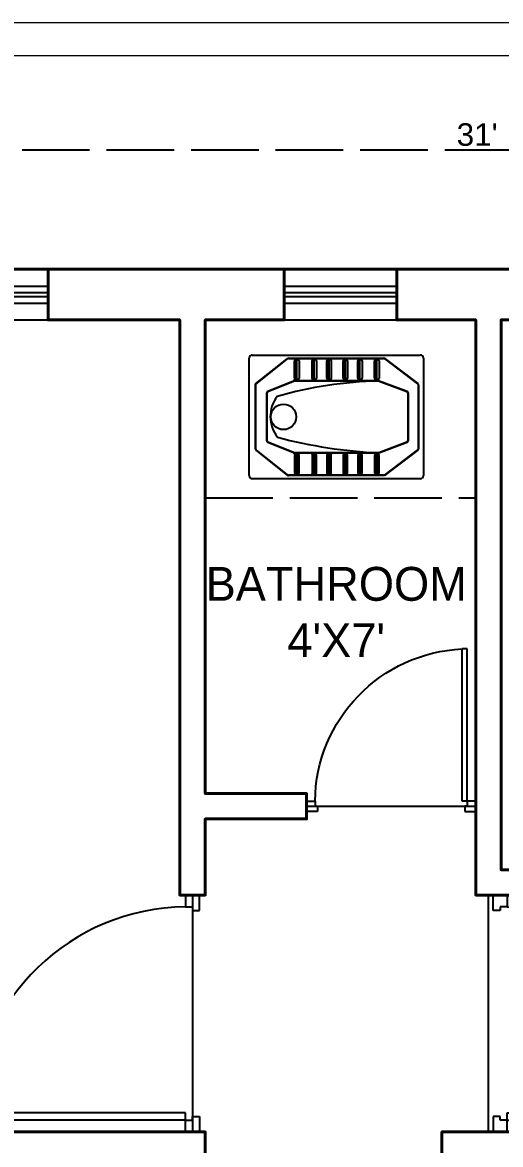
# Model space of a CAD drawing. Header units: feet. Extents: x 3867 to 6666, y -160 to 1574.
# Drawn here: x 5282.3 to 5367.1, y 1375.4 to 1574.4 of the extents above; entities that cross this region are included whole.
import ezdxf

# ---------------------------------------------------------------- set-up
doc = ezdxf.new("R2010")
doc.units = ezdxf.units.FT
doc.linetypes.add('ACAD_ISO02W100', pattern=[15, 12, -3])
for name, color, linetype in [('5', 5, 'Continuous'), ('PDF_0', 3, 'Continuous'), ('PDF_Text', 7, 'Continuous'), ('WINDOW', 32, 'Continuous')]:
    doc.layers.add(name, color=color, linetype=linetype)
doc.styles.add('PDF Bahnschrift', font='')
doc.styles.get("Standard").update_dxf_attribs({"font": 'arial.ttf'})
doc.styles.get('PDF Bahnschrift').set_extended_font_data('Bahnschrift')
doc.dimstyles.new('ISO-25', dxfattribs={"dimtxt": 4, "dimasz": 3, "dimexe": 1.25, "dimexo": 0.625, "dimtad": 1, "dimdec": 0, "dimlunit": 4, "dimtxsty": 'Standard', "dimblk": 'ARCHTICK', "dimcen": 2.5, "dimadec": 0, "dimazin": 0, "dimtfac": 1, "dimtdec": 0, "dimtmove": 0, "dimatfit": 3, "dimfxl": 1, "dimarcsym": 0})

# ---------------------------------------------------------------- blocks, each defined once
blk = doc.blocks.new('_ArchTick')
at = {"color": 0, "linetype": 'ByBlock', "const_width": 0.15}
blk.add_lwpolyline([(-0.5, -0.5), (0.5, 0.5)], dxfattribs=at)
blk = doc.blocks.new('*D27')
at = {"color": 0, "linetype": 'ACAD_ISO02W100', "lineweight": -2, "transparency": 16777216}
for p, q in [((5177.24, 1531.23), (5177.24, 1553.04)), ((5548.74, 1531.23), (5548.74, 1553.04)), ((5177.24, 1551.79), (5548.74, 1551.79))]:
    blk.add_line(p, q, dxfattribs=at)
at = {"layer": 'Defpoints', "color": 0, "linetype": 'ACAD_ISO02W100', "transparency": 16777216}
for p in [(5548.74, 1551.79), (5177.24, 1530.6), (5548.74, 1530.6)]:
    blk.add_point(p, dxfattribs=at)
at = {"color": 0, "linetype": 'ACAD_ISO02W100', "lineweight": -2, "transparency": 16777216, "xscale": 3, "yscale": 3, "zscale": 3, "rotation": 180}
blk.add_blockref('_ArchTick', (5177.24, 1551.79), dxfattribs=at)
at = {"color": 0, "linetype": 'ACAD_ISO02W100', "lineweight": -2, "transparency": 16777216, "xscale": 3, "yscale": 3, "zscale": 3}
blk.add_blockref('_ArchTick', (5548.74, 1551.79), dxfattribs=at)
at = {"color": 0, "linetype": 'ACAD_ISO02W100', "transparency": 16777216, "insert": (5362.99, 1554.46), "char_height": 4, "attachment_point": 5}
blk.add_mtext("31'", dxfattribs=at)
blk = doc.blocks.new('DR_D01')
for p, q in [((-0.45, 0.93), (-0.42, 0.93)), ((-0.45, 0.03), (-0.45, 0.93)), ((-0.42, 0.03), (-0.42, 0.93)), ((-0.5, 0.03), (-0.42, 0.03)), ((-0.5, 0.03), (-0.5, -0.03)), ((-0.45, 0.03), (-0.45, 0)), ((-0.45, 0), (-0.435, 0)), ((-0.435, 0), (-0.435, -0.03)), ((0.435, 0), (0.435, -0.03)), ((0.45, 0), (0.435, 0)), ((0.45, 0.03), (0.45, 0)), ((0.5, 0.03), (0.45, 0.03)), ((0.5, -0.03), (0.5, 0.03)), ((-0.435, -0.03), (-0.5, -0.03)), ((0.435, -0.03), (0.5, -0.03))]:
    blk.add_line(p, q)
blk.add_arc((-0.4602, 0.0206), 0.9103, 0.5915, 87.4664)
blk = doc.blocks.new('WD_WIN4')
for p, q in [((-0.5, 0.5), (0.5, 0.5)), ((-0.5, 0.12), (0.5, 0.12)), ((-0.5, -0.12), (0.5, -0.12)), ((-0.5, -0.5), (0.5, -0.5))]:
    blk.add_line(p, q)

msp = doc.modelspace()

# ---------------------------------------------------------------- linework, layer by layer
for p, q in [((5169.24, 1530.6), (5548.74, 1530.6)), ((5286.85, 1521.6), (5286.85, 1530.6)), ((5328.74, 1521.6), (5328.74, 1530.6)), ((5348.74, 1521.6), (5348.74, 1530.6)), ((5186.24, 1521.6), (5310.24, 1521.6)), ((5310.24, 1433.1), (5310.24, 1521.6)), ((5314.74, 1437.6), (5314.74, 1521.6)), ((5314.74, 1521.6), (5318.24, 1521.6)), ((5314.74, 1521.6), (5362.74, 1521.6)), ((5362.74, 1419.6), (5362.74, 1521.6)), ((5314.74, 1437.6), (5332.74, 1437.6)), ((5332.74, 1433.1), (5332.74, 1437.6)), ((5332.74, 1435.35), (5362.74, 1435.35)), ((5314.74, 1433.1), (5332.74, 1433.1)), ((5310.24, 1419.6), (5314.74, 1419.6)), ((5312.49, 1419.6), (5312.49, 1377.6)), ((5362.74, 1419.6), (5385.24, 1419.6)), ((5364.92, 1419.6), (5364.92, 1377.6)), ((5186.24, 1377.6), (5314.74, 1377.6)), ((5314.74, 1373.1), (5314.74, 1377.6)), ((5356.74, 1377.6), (5539.74, 1377.6)), ((5356.74, 1377.6), (5356.74, 1373.1))]:
    msp.add_line(p, q)
at = {"color": 5}
for p, q in [((5322.53, 1494.02), (5322.53, 1514.82)), ((5323.1, 1515.39), (5352.89, 1515.39)), ((5323.67, 1510.25), (5329.29, 1514.69)), ((5323.71, 1510.21), (5329.31, 1514.64)), ((5329.64, 1514.82), (5346.36, 1514.82)), ((5329.66, 1514.76), (5346.34, 1514.76)), ((5330.78, 1511.04), (5330.78, 1514.62)), ((5330.89, 1514.64), (5331.12, 1514.64)), ((5331, 1511.02), (5331, 1514.64)), ((5333.86, 1511.04), (5333.86, 1514.62)), ((5333.97, 1514.64), (5334.2, 1514.64)), ((5334.08, 1511.02), (5334.08, 1514.64)), ((5336.5, 1511.04), (5336.5, 1514.62)), ((5336.61, 1514.64), (5336.84, 1514.64)), ((5336.72, 1511.02), (5336.72, 1514.64)), ((5339.38, 1511.04), (5339.38, 1514.62)), ((5339.49, 1514.64), (5339.72, 1514.64)), ((5339.61, 1511.02), (5339.61, 1514.64)), ((5341.97, 1511.04), (5341.97, 1514.62)), ((5342.09, 1514.64), (5342.31, 1514.64)), ((5342.2, 1511.02), (5342.2, 1514.64)), ((5344.95, 1511.04), (5344.95, 1514.62)), ((5345.07, 1514.64), (5345.3, 1514.64)), ((5345.18, 1511.02), (5345.18, 1514.64)), ((5346.68, 1514.64), (5352.43, 1510.29)), ((5346.7, 1514.7), (5352.46, 1510.34)), ((5353.46, 1514.82), (5353.46, 1494.02)), ((5330.61, 1511.3), (5330.61, 1514.36)), ((5331.4, 1514.36), (5331.4, 1511.3)), ((5333.69, 1511.3), (5333.69, 1514.36)), ((5334.48, 1514.36), (5334.48, 1511.3)), ((5336.33, 1511.3), (5336.33, 1514.36)), ((5337.12, 1514.36), (5337.12, 1511.3)), ((5339.21, 1511.3), (5339.21, 1514.36)), ((5340.01, 1514.36), (5340.01, 1511.3)), ((5341.8, 1511.3), (5341.8, 1514.36)), ((5342.6, 1514.36), (5342.6, 1511.3)), ((5344.78, 1511.3), (5344.78, 1514.36)), ((5345.58, 1514.36), (5345.58, 1511.3)), ((5325.84, 1508.95), (5330.38, 1510.82)), ((5325.87, 1508.89), (5330.4, 1510.77)), ((5330.49, 1510.85), (5345.5, 1510.85)), ((5330.49, 1510.79), (5345.5, 1510.79)), ((5331.12, 1511.02), (5330.89, 1511.02)), ((5334.2, 1511.02), (5333.97, 1511.02)), ((5336.84, 1511.02), (5336.61, 1511.02)), ((5339.72, 1511.02), (5339.49, 1511.02)), ((5342.31, 1511.02), (5342.09, 1511.02)), ((5345.3, 1511.02), (5345.07, 1511.02)), ((5345.59, 1510.77), (5350.54, 1508.89)), ((5345.61, 1510.82), (5350.56, 1508.95)), ((5323.67, 1498.72), (5323.67, 1510.25)), ((5323.73, 1498.72), (5323.73, 1510.25)), ((5325.67, 1500.16), (5325.67, 1508.68)), ((5325.73, 1500.16), (5325.73, 1508.68)), ((5350.68, 1508.68), (5350.68, 1500.16)), ((5350.74, 1508.68), (5350.74, 1500.16)), ((5352.51, 1510.12), (5352.51, 1498.72)), ((5352.57, 1510.12), (5352.57, 1498.72)), ((5330.38, 1498.02), (5325.84, 1499.89)), ((5330.4, 1498.07), (5325.87, 1499.95)), ((5350.54, 1499.95), (5345.55, 1498.05)), ((5350.56, 1499.89), (5345.56, 1497.99)), ((5329.37, 1494.09), (5323.78, 1498.5)), ((5329.31, 1494.2), (5323.82, 1498.54)), ((5345.55, 1498.05), (5330.49, 1498.05)), ((5345.56, 1497.99), (5330.49, 1497.99)), ((5330.61, 1497.54), (5330.61, 1494.48)), ((5330.78, 1497.8), (5330.78, 1494.22)), ((5331.12, 1497.82), (5330.89, 1497.82)), ((5331, 1497.82), (5331, 1494.19)), ((5331.4, 1494.48), (5331.4, 1497.54)), ((5333.69, 1497.54), (5333.69, 1494.48)), ((5333.86, 1497.8), (5333.86, 1494.22)), ((5334.2, 1497.82), (5333.97, 1497.82)), ((5334.08, 1497.82), (5334.08, 1494.19)), ((5334.48, 1494.48), (5334.48, 1497.54)), ((5336.33, 1497.54), (5336.33, 1494.48)), ((5336.5, 1497.8), (5336.5, 1494.22)), ((5336.84, 1497.82), (5336.61, 1497.82)), ((5336.72, 1497.82), (5336.72, 1494.19)), ((5337.12, 1494.48), (5337.12, 1497.54)), ((5339.21, 1497.54), (5339.21, 1494.48)), ((5339.38, 1497.8), (5339.38, 1494.22)), ((5339.72, 1497.82), (5339.49, 1497.82)), ((5339.61, 1497.82), (5339.61, 1494.19)), ((5340.01, 1494.48), (5340.01, 1497.54)), ((5341.8, 1497.54), (5341.8, 1494.48)), ((5341.97, 1497.8), (5341.97, 1494.22)), ((5342.31, 1497.82), (5342.09, 1497.82)), ((5342.2, 1497.82), (5342.2, 1494.19)), ((5342.6, 1494.48), (5342.6, 1497.54)), ((5344.78, 1497.54), (5344.78, 1494.48)), ((5344.95, 1497.8), (5344.95, 1494.22)), ((5345.3, 1497.82), (5345.07, 1497.82)), ((5345.18, 1497.82), (5345.18, 1494.19)), ((5345.58, 1494.48), (5345.58, 1497.54)), ((5352.46, 1498.5), (5346.55, 1494.02)), ((5352.43, 1498.55), (5346.68, 1494.2)), ((5352.89, 1493.45), (5323.1, 1493.45)), ((5346.55, 1494.02), (5329.54, 1494.02)), ((5346.34, 1494.08), (5329.66, 1494.08)), ((5330.89, 1494.19), (5331.12, 1494.19)), ((5333.97, 1494.19), (5334.2, 1494.19)), ((5336.61, 1494.19), (5336.84, 1494.19)), ((5339.49, 1494.19), (5339.72, 1494.19)), ((5342.09, 1494.19), (5342.31, 1494.19)), ((5345.07, 1494.19), (5345.3, 1494.19))]:
    msp.add_line(p, q, dxfattribs=at)
at = {"linetype": 'ACAD_ISO02W100'}
msp.add_line((5314.74, 1490.03), (5362.74, 1490.03), dxfattribs=at)
at = {"color": 1, "lineweight": 40}
msp.add_lwpolyline([(5170.24, 1135.1), (5375.24, 1135.1), (5375.24, 1042.1), (5477.05, 1042.1), (5477.05, 1075.1), (5548.74, 1075.1), (5548.74, 1530.6), (5177.24, 1530.6), (5177.24, 1292.1), (5170.24, 1292.1)], close=True, dxfattribs=at)
at = {"lineweight": 40}
for points in [[(5328.74, 1530.6), (5286.85, 1530.6), (5286.85, 1521.6), (5310.24, 1521.6), (5310.24, 1433.1), (5310.24, 1419.6), (5314.74, 1419.6), (5314.74, 1433.1), (5332.74, 1433.1), (5332.74, 1437.6), (5314.74, 1437.6), (5314.74, 1521.6), (5328.74, 1521.6)], [(5381.24, 1530.6), (5348.74, 1530.6), (5348.74, 1521.6), (5362.74, 1521.6), (5362.74, 1419.6), (5385.24, 1419.6), (5385.24, 1424.1), (5367.24, 1424.1), (5367.24, 1521.6), (5381.24, 1521.6)], [(5548.74, 1425.6), (5539.74, 1425.6), (5539.74, 1377.6), (5356.74, 1377.6), (5356.74, 1373.1), (5379.74, 1373.1), (5379.74, 1337.1), (5384.24, 1337.1), (5384.24, 1373.1), (5539.74, 1373.1), (5539.74, 1350.22), (5548.74, 1350.22)], [(5186.24, 1398.9), (5177.24, 1398.9), (5177.24, 1352.1), (5186.24, 1352.1), (5186.24, 1373.1), (5314.74, 1373.1), (5314.74, 1377.6), (5186.24, 1377.6)]]:
    msp.add_lwpolyline(points, close=True, dxfattribs=at)
msp.add_lwpolyline([(5310.24, 1437.6), (5310.24, 1437.6), (5310.24, 1419.6), (5314.74, 1419.6), (5314.74, 1433.1)])
at = {"color": 5}
msp.add_circle((5328.63, 1504.42), 2.26, dxfattribs=at)
for centre, radius, start, end in [((5323.1, 1514.82), 0.57, 90, 180), ((5329.64, 1514.25), 0.57, 90, 128.3249), ((5329.66, 1514.19), 0.57, 90, 128.3249), ((5330.89, 1514.36), 0.285, 90, 180), ((5331.12, 1514.36), 0.285, 0, 90), ((5333.97, 1514.36), 0.285, 90, 180), ((5334.2, 1514.36), 0.285, 0, 90), ((5336.61, 1514.36), 0.285, 90, 180), ((5336.84, 1514.36), 0.285, 0, 90), ((5339.49, 1514.36), 0.285, 90, 180), ((5339.72, 1514.36), 0.285, 0, 90), ((5342.09, 1514.36), 0.285, 90, 180), ((5342.31, 1514.36), 0.285, 0, 90), ((5345.07, 1514.36), 0.285, 90, 180), ((5345.3, 1514.36), 0.285, 0, 90), ((5346.34, 1514.19), 0.57, 52.8751, 90), ((5346.36, 1514.25), 0.57, 52.8751, 90), ((5352.89, 1514.82), 0.57, 0, 90), ((5347.15, 1440.07), 70.73, 91.2891, 106.1203), ((5330.49, 1510.56), 0.285, 90, 112.4753), ((5330.49, 1510.56), 0.228, 90, 112.4753), ((5330.89, 1511.3), 0.285, 180, 270), ((5331.12, 1511.3), 0.285, 270, 0), ((5333.97, 1511.3), 0.285, 180, 270), ((5334.2, 1511.3), 0.285, 270, 0), ((5336.61, 1511.3), 0.285, 180, 270), ((5336.84, 1511.3), 0.285, 270, 0), ((5339.49, 1511.3), 0.285, 180, 270), ((5339.72, 1511.3), 0.285, 270, 0), ((5342.09, 1511.3), 0.285, 180, 270), ((5342.31, 1511.3), 0.285, 270, 0), ((5345.07, 1511.3), 0.285, 180, 270), ((5345.3, 1511.3), 0.285, 270, 0), ((5345.5, 1510.56), 0.285, 67.5247, 90), ((5345.5, 1510.56), 0.228, 67.3236, 90), ((5325.95, 1508.68), 0.285, 112.4753, 180), ((5325.95, 1508.68), 0.228, 112.4753, 180), ((5350.45, 1508.68), 0.228, 0, 67.3236), ((5350.45, 1508.68), 0.285, 0, 67.5247), ((5352.28, 1510.12), 0.285, 0, 51.6751), ((5332.11, 1504.46), 5.82, 142.3115, 218.8007), ((5348.95, 1579.92), 81.94, 254.879, 267.6207), ((5323.96, 1498.72), 0.285, 180, 231.6751), ((5325.95, 1500.16), 0.285, 180, 247.5247), ((5325.95, 1500.16), 0.228, 180, 247.5247), ((5350.45, 1500.16), 0.228, 292.6743, 0), ((5350.45, 1500.16), 0.285, 292.4753, 0), ((5352.28, 1498.72), 0.285, 308.3249, 0), ((5330.49, 1498.28), 0.285, 247.5247, 270), ((5330.49, 1498.28), 0.228, 247.5247, 270), ((5330.89, 1497.54), 0.285, 90, 180), ((5331.12, 1497.54), 0.285, 0, 90), ((5333.97, 1497.54), 0.285, 90, 180), ((5334.2, 1497.54), 0.285, 0, 90), ((5336.61, 1497.54), 0.285, 90, 180), ((5336.84, 1497.54), 0.285, 0, 90), ((5339.49, 1497.54), 0.285, 90, 180), ((5339.72, 1497.54), 0.285, 0, 90), ((5342.09, 1497.54), 0.285, 90, 180), ((5342.31, 1497.54), 0.285, 0, 90), ((5345.07, 1497.54), 0.285, 90, 180), ((5345.3, 1497.54), 0.285, 0, 90), ((5323.1, 1494.02), 0.57, 180, 270), ((5329.66, 1494.65), 0.57, 231.6751, 270), ((5329.54, 1494.31), 0.285, 231.6751, 270), ((5330.89, 1494.48), 0.285, 180, 270), ((5331.12, 1494.48), 0.285, 270, 0), ((5333.97, 1494.48), 0.285, 180, 270), ((5334.2, 1494.48), 0.285, 270, 0), ((5336.61, 1494.48), 0.285, 180, 270), ((5336.84, 1494.48), 0.285, 270, 0), ((5339.49, 1494.48), 0.285, 180, 270), ((5339.72, 1494.48), 0.285, 270, 0), ((5342.09, 1494.48), 0.285, 180, 270), ((5342.31, 1494.48), 0.285, 270, 0), ((5345.07, 1494.48), 0.285, 180, 270), ((5345.3, 1494.48), 0.285, 270, 0), ((5346.34, 1494.65), 0.57, 270, 307.1409), ((5352.89, 1494.02), 0.57, 270, 0)]:
    msp.add_arc(centre, radius, start, end, dxfattribs=at)
at = {"layer": 'PDF_0', "color": 7, "lineweight": 0}
for points in [[(5028.84, 1020.81), (5028.84, 1574.37), (5794.5, 1574.37), (5794.5, 1447.4), (5794.5, 1020.81)], [(5788.87, 1568.52), (5788.87, 1026.44), (5035.52, 1026.44), (5035.52, 1568.52)]]:
    msp.add_lwpolyline(points, close=True, dxfattribs=at)

# ---------------------------------------------------------------- block references
at = {"layer": '5', "yscale": 3}
for p, xscale, zscale, rotation in [((5262.85, 1526.1), -48, 48, 180.0000000000118), ((5338.74, 1526.1), -20, 20, 180)]:
    msp.add_blockref('WD_WIN4', p, dxfattribs=dict(at, xscale=xscale, zscale=zscale, rotation=rotation))
at = {"layer": 'WINDOW', "xscale": -30.00000000000017, "yscale": 30.00000000000017, "zscale": 30.00000000000017}
msp.add_blockref('DR_D01', (5347.74, 1435.35), dxfattribs=at)
at = {"layer": 'WINDOW', "yscale": 42, "zscale": 42}
for p, xscale, rotation in [((5312.49, 1398.6), 42, 89.99999999998819), ((5367.08, 1398.6), -42, 270.0000000000118)]:
    msp.add_blockref('DR_D01', p, dxfattribs=dict(at, xscale=xscale, rotation=rotation))

# ---------------------------------------------------------------- texts
at = {"layer": 'PDF_Text', "insert": (5375.1, 1477.8), "char_height": 6, "width": 74.2261, "attachment_point": 3, "style": 'PDF Bahnschrift'}
msp.add_mtext("\\pxqc;BATHROOM\\P4'X7'", dxfattribs=at)

# ---------------------------------------------------------------- dimensions: what is measured, and where the dimension line sits
at = {"color": 5, "linetype": 'ACAD_ISO02W100'}
dim = msp.add_linear_dim(base=(5548.73548709, 1551.79480609), p1=(5177.23548709, 1530.60395616), p2=(5548.73548709, 1530.60395616), dimstyle='ISO-25', dxfattribs=at)
dim.commit()
dim.dimension.update_dxf_attribs({"geometry": '*D27', "text_midpoint": (5362.98548709, 1554.4634623)})

doc.saveas('drawing.dxf')
